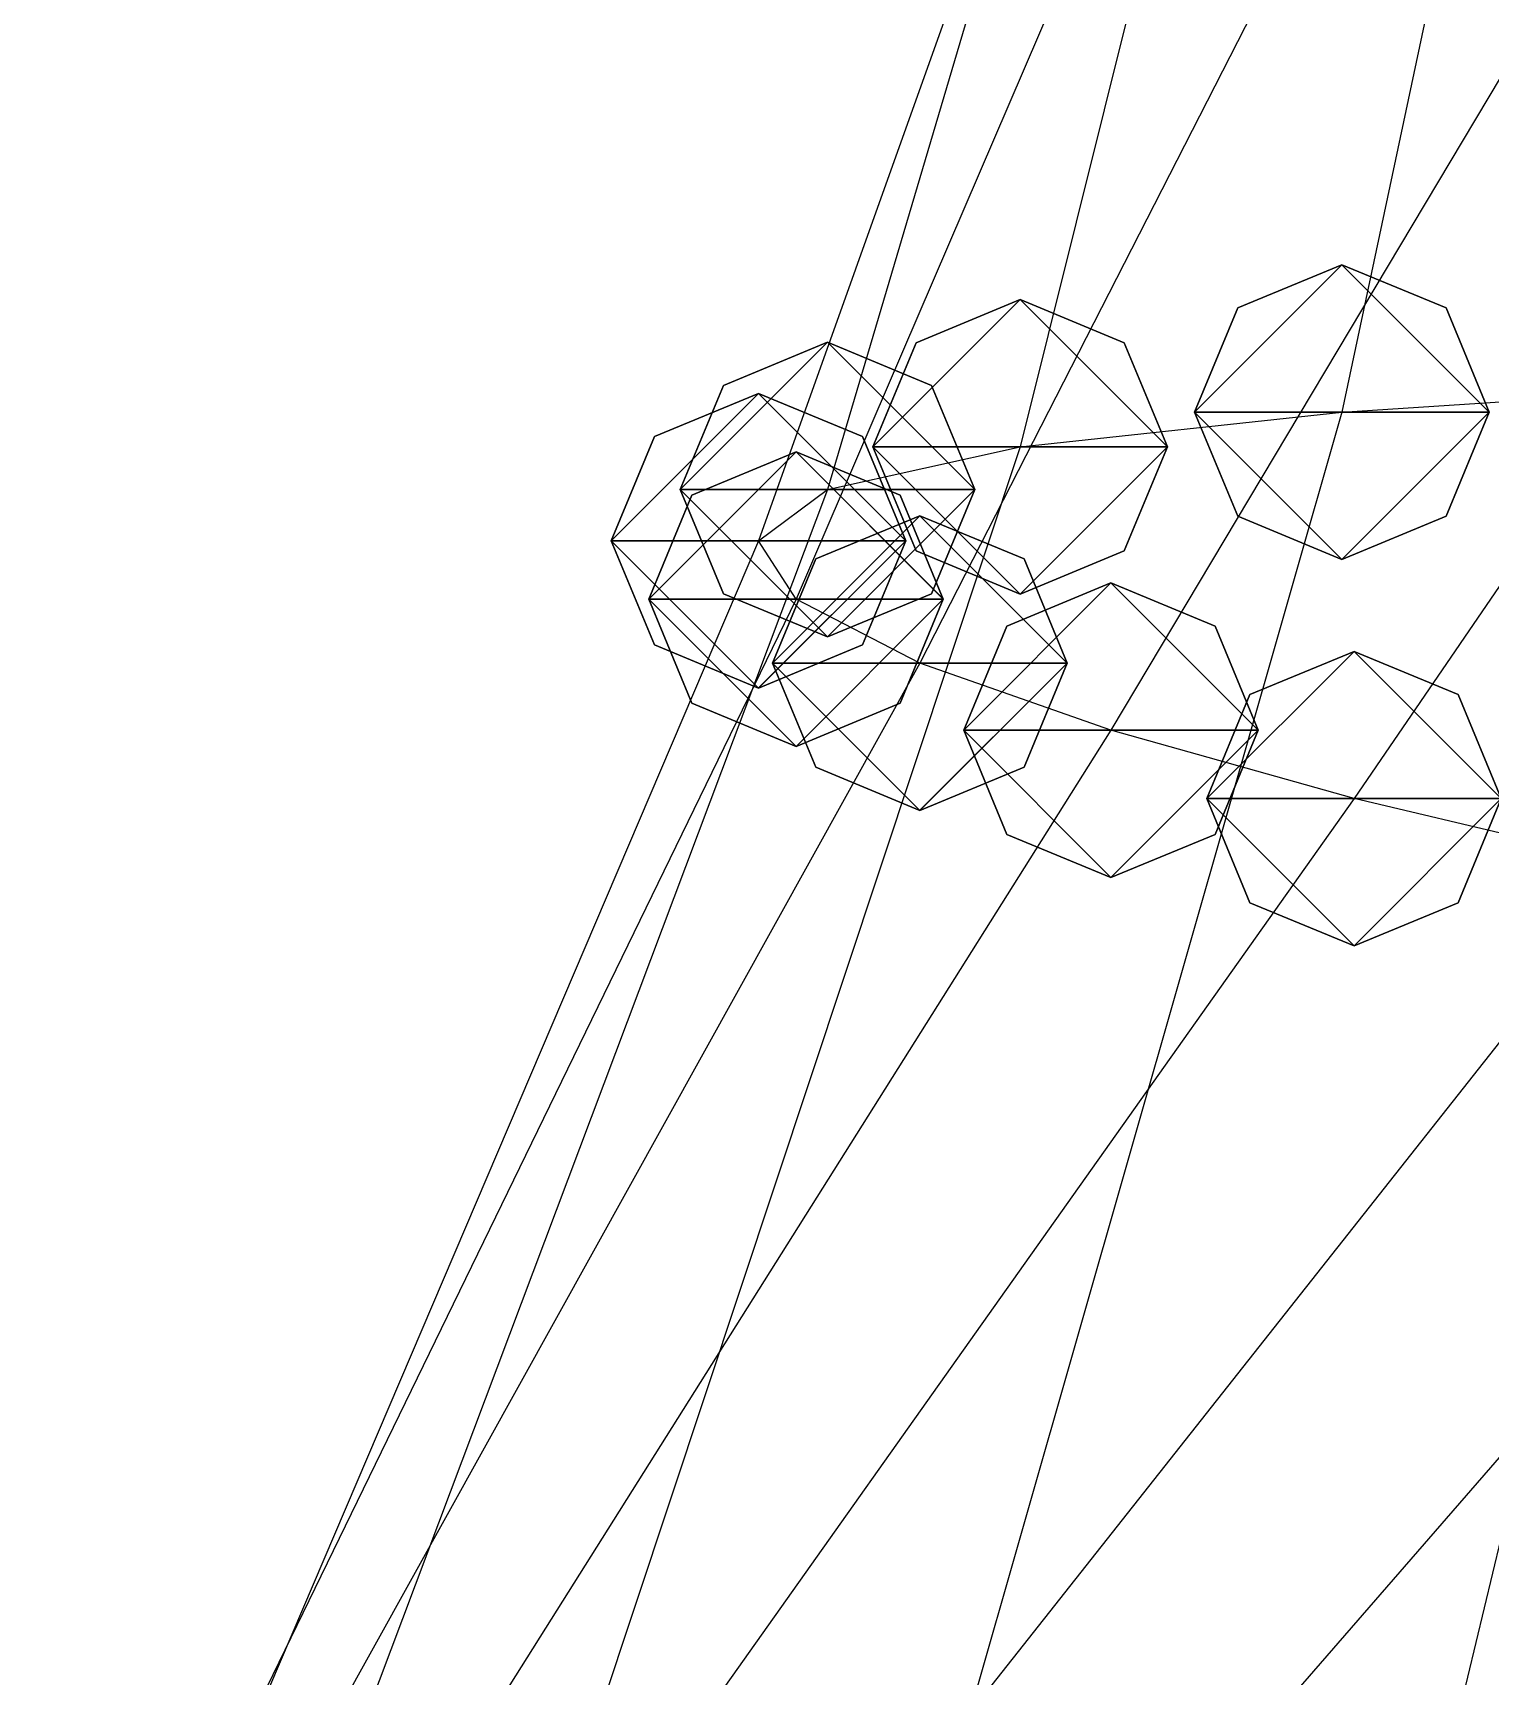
# Model space of a CAD drawing. Header units: metres. Extents: x -59 to 99, y -54 to 55.
# Drawn here: x -26.85 to -16.95, y -11.36 to -0.2 of the extents above; entities that cross this region are included whole.
import ezdxf

# ---------------------------------------------------------------- set-up
doc = ezdxf.new("R2010")
doc.units = ezdxf.units.M

msp = doc.modelspace()

# ---------------------------------------------------------------- linework, layer by layer
for p, q in [((-15.688301, 7.922657, -207.24551), (-17.960426, -2.778057, -213.5081)), ((-17.4878, 7.665306, -203.55417), (-20.145176, -3.0139427, -210.12337)), ((-18.29692, 7.366413, -199.28394), (-21.45382, -3.30402, -205.97835)), ((-18.11184, 7.0221786, -194.36551), (-21.922764, -3.6514473, -201.01382)), ((-17.0699, 6.63731, -188.85608), (-21.66732, -4.0483017, -195.33267)), ((-15.353546, 6.2210655, -182.89804), (-20.826508, -4.481964, -189.12344)), ((-13.130486, 5.7850685, -176.6676), (-19.529, -4.938389, -182.59563)), ((-10.533787, 5.343014, -170.35037), (-17.877987, -5.4025154, -175.9555)), ((-17.960426, -1.7780572, -213.50793), (-18.667534, -2.0709505, -213.50798)), ((-17.960426, -1.7780572, -213.50793), (-18.667534, -2.0709505, -213.50798)), ((-17.960426, -1.7780572, -213.50793), (-18.667534, -2.0709505, -213.50798)), ((-17.960426, -1.7780572, -213.50793), (-18.667534, -2.0709505, -213.50798)), ((-17.253319, -2.0709505, -213.50798), (-17.960426, -1.7780572, -213.50793)), ((-17.253319, -2.0709505, -213.50798), (-17.960426, -1.7780572, -213.50793)), ((-17.253319, -2.0709505, -213.50798), (-17.960426, -1.7780572, -213.50793)), ((-17.253319, -2.0709505, -213.50798), (-17.960426, -1.7780572, -213.50793)), ((-20.145176, -2.0139427, -210.1232), (-20.852283, -2.3068361, -210.12325)), ((-20.145176, -2.0139427, -210.1232), (-20.852283, -2.3068361, -210.12325)), ((-20.145176, -2.0139427, -210.1232), (-20.852283, -2.3068361, -210.12325)), ((-20.145176, -2.0139427, -210.1232), (-20.852283, -2.3068361, -210.12325)), ((-19.438068, -2.3068361, -210.12325), (-20.145176, -2.0139427, -210.1232)), ((-19.438068, -2.3068361, -210.12325), (-20.145176, -2.0139427, -210.1232)), ((-19.438068, -2.3068361, -210.12325), (-20.145176, -2.0139427, -210.1232)), ((-19.438068, -2.3068361, -210.12325), (-20.145176, -2.0139427, -210.1232)), ((-18.667534, -2.0709505, -213.50798), (-18.960426, -2.778057, -213.5081)), ((-18.667534, -2.0709505, -213.50798), (-18.960426, -2.778057, -213.5081)), ((-18.667534, -2.0709505, -213.50798), (-18.960426, -2.778057, -213.5081)), ((-18.667534, -2.0709505, -213.50798), (-18.960426, -2.778057, -213.5081)), ((-16.960426, -2.778057, -213.5081), (-17.253319, -2.0709505, -213.50798)), ((-16.960426, -2.778057, -213.5081), (-17.253319, -2.0709505, -213.50798)), ((-16.960426, -2.778057, -213.5081), (-17.253319, -2.0709505, -213.50798)), ((-16.960426, -2.778057, -213.5081), (-17.253319, -2.0709505, -213.50798)), ((-21.45382, -2.30402, -205.97818), (-22.160927, -2.5969133, -205.97823)), ((-21.45382, -2.30402, -205.97818), (-22.160927, -2.5969133, -205.97823)), ((-21.45382, -2.30402, -205.97818), (-22.160927, -2.5969133, -205.97823)), ((-21.45382, -2.30402, -205.97818), (-22.160927, -2.5969133, -205.97823)), ((-20.746712, -2.5969133, -205.97823), (-21.45382, -2.30402, -205.97818)), ((-20.746712, -2.5969133, -205.97823), (-21.45382, -2.30402, -205.97818)), ((-20.746712, -2.5969133, -205.97823), (-21.45382, -2.30402, -205.97818)), ((-20.746712, -2.5969133, -205.97823), (-21.45382, -2.30402, -205.97818)), ((-20.852283, -2.3068361, -210.12325), (-21.145176, -3.0139427, -210.12337)), ((-20.852283, -2.3068361, -210.12325), (-21.145176, -3.0139427, -210.12337)), ((-20.852283, -2.3068361, -210.12325), (-21.145176, -3.0139427, -210.12337)), ((-20.852283, -2.3068361, -210.12325), (-21.145176, -3.0139427, -210.12337)), ((-19.145176, -3.0139427, -210.12337), (-19.438068, -2.3068361, -210.12325)), ((-19.145176, -3.0139427, -210.12337), (-19.438068, -2.3068361, -210.12325)), ((-19.145176, -3.0139427, -210.12337), (-19.438068, -2.3068361, -210.12325)), ((-19.145176, -3.0139427, -210.12337), (-19.438068, -2.3068361, -210.12325)), ((-21.922764, -2.6514473, -201.01366), (-22.629871, -2.9443407, -201.0137)), ((-21.922764, -2.6514473, -201.01366), (-22.629871, -2.9443407, -201.0137)), ((-21.922764, -2.6514473, -201.01366), (-22.629871, -2.9443407, -201.0137)), ((-21.922764, -2.6514473, -201.01366), (-22.629871, -2.9443407, -201.0137)), ((-22.160927, -2.5969133, -205.97823), (-22.45382, -3.30402, -205.97835)), ((-22.160927, -2.5969133, -205.97823), (-22.45382, -3.30402, -205.97835)), ((-22.160927, -2.5969133, -205.97823), (-22.45382, -3.30402, -205.97835)), ((-22.160927, -2.5969133, -205.97823), (-22.45382, -3.30402, -205.97835)), ((-21.215656, -2.9443407, -201.0137), (-21.922764, -2.6514473, -201.01366)), ((-21.215656, -2.9443407, -201.0137), (-21.922764, -2.6514473, -201.01366)), ((-21.215656, -2.9443407, -201.0137), (-21.922764, -2.6514473, -201.01366)), ((-21.215656, -2.9443407, -201.0137), (-21.922764, -2.6514473, -201.01366)), ((-20.45382, -3.30402, -205.97835), (-20.746712, -2.5969133, -205.97823)), ((-20.45382, -3.30402, -205.97835), (-20.746712, -2.5969133, -205.97823)), ((-20.45382, -3.30402, -205.97835), (-20.746712, -2.5969133, -205.97823)), ((-20.45382, -3.30402, -205.97835), (-20.746712, -2.5969133, -205.97823)), ((-17.960426, -2.778057, -213.5081), (-14.997433, -2.5869675, -216.25905)), ((-14.997433, -2.5869675, -216.25905), (-17.568588, -13.282402, -222.59148)), ((-17.960426, -2.778057, -213.5081), (-21.010288, -13.434319, -220.4049)), ((-20.145176, -3.0139427, -210.12337), (-17.960426, -2.778057, -213.5081)), ((-18.960426, -2.778057, -213.5081), (-18.667534, -3.485164, -213.50822)), ((-18.960426, -2.778057, -213.5081), (-18.667534, -3.485164, -213.50822)), ((-18.960426, -2.778057, -213.5081), (-18.667534, -3.485164, -213.50822)), ((-18.960426, -2.778057, -213.5081), (-18.667534, -3.485164, -213.50822)), ((-17.253319, -3.4851637, -213.50822), (-16.960426, -2.778057, -213.5081)), ((-17.253319, -3.4851637, -213.50822), (-16.960426, -2.778057, -213.5081)), ((-17.253319, -3.4851637, -213.50822), (-16.960426, -2.778057, -213.5081)), ((-17.253319, -3.4851637, -213.50822), (-16.960426, -2.778057, -213.5081)), ((-22.629871, -2.9443407, -201.0137), (-22.922764, -3.6514473, -201.01382)), ((-22.629871, -2.9443407, -201.0137), (-22.922764, -3.6514473, -201.01382)), ((-22.629871, -2.9443407, -201.0137), (-22.922764, -3.6514473, -201.01382)), ((-22.629871, -2.9443407, -201.0137), (-22.922764, -3.6514473, -201.01382)), ((-20.922764, -3.6514473, -201.01382), (-21.215656, -2.9443407, -201.0137)), ((-20.922764, -3.6514473, -201.01382), (-21.215656, -2.9443407, -201.0137)), ((-20.922764, -3.6514473, -201.01382), (-21.215656, -2.9443407, -201.0137)), ((-20.922764, -3.6514473, -201.01382), (-21.215656, -2.9443407, -201.0137)), ((-20.145176, -3.0139427, -210.12337), (-23.678246, -13.640091, -217.45282)), ((-21.66732, -3.0483017, -195.3325), (-22.374428, -3.341195, -195.33255)), ((-21.66732, -3.0483017, -195.3325), (-22.374428, -3.341195, -195.33255)), ((-21.66732, -3.0483017, -195.3325), (-22.374428, -3.341195, -195.33255)), ((-21.66732, -3.0483017, -195.3325), (-22.374428, -3.341195, -195.33255)), ((-20.960213, -3.341195, -195.33255), (-21.66732, -3.0483017, -195.3325)), ((-20.960213, -3.341195, -195.33255), (-21.66732, -3.0483017, -195.3325)), ((-20.960213, -3.341195, -195.33255), (-21.66732, -3.0483017, -195.3325)), ((-20.960213, -3.341195, -195.33255), (-21.66732, -3.0483017, -195.3325)), ((-21.45382, -3.30402, -205.97835), (-20.145176, -3.0139427, -210.12337)), ((-21.145176, -3.0139427, -210.12337), (-20.852283, -3.7210495, -210.12349)), ((-21.145176, -3.0139427, -210.12337), (-20.852283, -3.7210495, -210.12349)), ((-21.145176, -3.0139427, -210.12337), (-20.852283, -3.7210495, -210.12349)), ((-21.145176, -3.0139427, -210.12337), (-20.852283, -3.7210495, -210.12349)), ((-19.438068, -3.7210493, -210.12349), (-19.145176, -3.0139427, -210.12337)), ((-19.438068, -3.7210493, -210.12349), (-19.145176, -3.0139427, -210.12337)), ((-19.438068, -3.7210493, -210.12349), (-19.145176, -3.0139427, -210.12337)), ((-19.438068, -3.7210493, -210.12349), (-19.145176, -3.0139427, -210.12337)), ((-21.45382, -3.30402, -205.97835), (-25.45037, -13.917221, -213.49182)), ((-22.374428, -3.341195, -195.33255), (-22.66732, -4.0483017, -195.33267)), ((-22.374428, -3.341195, -195.33255), (-22.66732, -4.0483017, -195.33267)), ((-22.374428, -3.341195, -195.33255), (-22.66732, -4.0483017, -195.33267)), ((-22.374428, -3.341195, -195.33255), (-22.66732, -4.0483017, -195.33267)), ((-22.45382, -3.30402, -205.97835), (-22.160927, -4.0111265, -205.97847)), ((-22.45382, -3.30402, -205.97835), (-22.160927, -4.0111265, -205.97847)), ((-22.45382, -3.30402, -205.97835), (-22.160927, -4.0111265, -205.97847)), ((-22.45382, -3.30402, -205.97835), (-22.160927, -4.0111265, -205.97847)), ((-21.922764, -3.6514473, -201.01382), (-21.45382, -3.30402, -205.97835)), ((-20.66732, -4.0483017, -195.33267), (-20.960213, -3.341195, -195.33255)), ((-20.66732, -4.0483017, -195.33267), (-20.960213, -3.341195, -195.33255)), ((-20.66732, -4.0483017, -195.33267), (-20.960213, -3.341195, -195.33255)), ((-20.66732, -4.0483017, -195.33267), (-20.960213, -3.341195, -195.33255)), ((-20.746712, -4.0111265, -205.97847), (-20.45382, -3.30402, -205.97835)), ((-20.746712, -4.0111265, -205.97847), (-20.45382, -3.30402, -205.97835)), ((-20.746712, -4.0111265, -205.97847), (-20.45382, -3.30402, -205.97835)), ((-20.746712, -4.0111265, -205.97847), (-20.45382, -3.30402, -205.97835)), ((-20.826508, -3.481964, -189.12328), (-21.533615, -3.7748575, -189.12332)), ((-20.826508, -3.481964, -189.12328), (-21.533615, -3.7748575, -189.12332)), ((-20.826508, -3.481964, -189.12328), (-21.533615, -3.7748575, -189.12332)), ((-20.826508, -3.481964, -189.12328), (-21.533615, -3.7748575, -189.12332)), ((-20.1194, -3.7748575, -189.12332), (-20.826508, -3.481964, -189.12328)), ((-20.1194, -3.7748575, -189.12332), (-20.826508, -3.481964, -189.12328)), ((-20.1194, -3.7748575, -189.12332), (-20.826508, -3.481964, -189.12328)), ((-20.1194, -3.7748575, -189.12332), (-20.826508, -3.481964, -189.12328)), ((-18.667534, -3.485164, -213.50822), (-17.960426, -3.778057, -213.50827)), ((-18.667534, -3.485164, -213.50822), (-17.960426, -3.778057, -213.50827)), ((-18.667534, -3.485164, -213.50822), (-17.960426, -3.778057, -213.50827)), ((-18.667534, -3.485164, -213.50822), (-17.960426, -3.778057, -213.50827)), ((-17.960426, -3.778057, -213.50827), (-17.253319, -3.4851637, -213.50822)), ((-17.960426, -3.778057, -213.50827), (-17.253319, -3.4851637, -213.50822)), ((-17.960426, -3.778057, -213.50827), (-17.253319, -3.4851637, -213.50822)), ((-17.960426, -3.778057, -213.50827), (-17.253319, -3.4851637, -213.50822)), ((-21.922764, -3.6514473, -201.01382), (-26.458485, -14.274948, -208.37802)), ((-22.922764, -3.6514473, -201.01382), (-22.629871, -4.358554, -201.01395)), ((-22.922764, -3.6514473, -201.01382), (-22.629871, -4.358554, -201.01395)), ((-22.922764, -3.6514473, -201.01382), (-22.629871, -4.358554, -201.01395)), ((-22.922764, -3.6514473, -201.01382), (-22.629871, -4.358554, -201.01395)), ((-21.66732, -4.0483017, -195.33267), (-21.922764, -3.6514473, -201.01382)), ((-21.215656, -4.358554, -201.01395), (-20.922764, -3.6514473, -201.01382)), ((-21.215656, -4.358554, -201.01395), (-20.922764, -3.6514473, -201.01382)), ((-21.215656, -4.358554, -201.01395), (-20.922764, -3.6514473, -201.01382)), ((-21.215656, -4.358554, -201.01395), (-20.922764, -3.6514473, -201.01382)), ((-21.533615, -3.7748575, -189.12332), (-21.826508, -4.481964, -189.12344)), ((-21.533615, -3.7748575, -189.12332), (-21.826508, -4.481964, -189.12344)), ((-21.533615, -3.7748575, -189.12332), (-21.826508, -4.481964, -189.12344)), ((-21.533615, -3.7748575, -189.12332), (-21.826508, -4.481964, -189.12344)), ((-20.852283, -3.7210495, -210.12349), (-20.145176, -4.0139427, -210.12354)), ((-20.852283, -3.7210495, -210.12349), (-20.145176, -4.0139427, -210.12354)), ((-20.852283, -3.7210495, -210.12349), (-20.145176, -4.0139427, -210.12354)), ((-20.852283, -3.7210495, -210.12349), (-20.145176, -4.0139427, -210.12354)), ((-20.145176, -4.0139427, -210.12354), (-19.438068, -3.7210493, -210.12349)), ((-20.145176, -4.0139427, -210.12354), (-19.438068, -3.7210493, -210.12349)), ((-20.145176, -4.0139427, -210.12354), (-19.438068, -3.7210493, -210.12349)), ((-20.145176, -4.0139427, -210.12354), (-19.438068, -3.7210493, -210.12349)), ((-19.826508, -4.481964, -189.12344), (-20.1194, -3.7748575, -189.12332)), ((-19.826508, -4.481964, -189.12344), (-20.1194, -3.7748575, -189.12332)), ((-19.826508, -4.481964, -189.12344), (-20.1194, -3.7748575, -189.12332)), ((-19.826508, -4.481964, -189.12344), (-20.1194, -3.7748575, -189.12332)), ((-22.160927, -4.0111265, -205.97847), (-21.45382, -4.30402, -205.97852)), ((-22.160927, -4.0111265, -205.97847), (-21.45382, -4.30402, -205.97852)), ((-22.160927, -4.0111265, -205.97847), (-21.45382, -4.30402, -205.97852)), ((-22.160927, -4.0111265, -205.97847), (-21.45382, -4.30402, -205.97852)), ((-21.45382, -4.30402, -205.97852), (-20.746712, -4.0111265, -205.97847)), ((-21.45382, -4.30402, -205.97852), (-20.746712, -4.0111265, -205.97847)), ((-21.45382, -4.30402, -205.97852), (-20.746712, -4.0111265, -205.97847)), ((-21.45382, -4.30402, -205.97852), (-20.746712, -4.0111265, -205.97847)), ((-19.529, -3.9383888, -182.59546), (-20.236107, -4.231282, -182.5955)), ((-19.529, -3.9383888, -182.59546), (-20.236107, -4.231282, -182.5955)), ((-19.529, -3.9383888, -182.59546), (-20.236107, -4.231282, -182.5955)), ((-19.529, -3.9383888, -182.59546), (-20.236107, -4.231282, -182.5955)), ((-18.821892, -4.231282, -182.5955), (-19.529, -3.9383888, -182.59546)), ((-18.821892, -4.231282, -182.5955), (-19.529, -3.9383888, -182.59546)), ((-18.821892, -4.231282, -182.5955), (-19.529, -3.9383888, -182.59546)), ((-18.821892, -4.231282, -182.5955), (-19.529, -3.9383888, -182.59546)), ((-21.66732, -4.0483017, -195.33267), (-26.850925, -14.696907, -202.33641)), ((-22.66732, -4.0483017, -195.33267), (-22.374428, -4.7554083, -195.3328)), ((-22.66732, -4.0483017, -195.33267), (-22.374428, -4.7554083, -195.3328)), ((-22.66732, -4.0483017, -195.33267), (-22.374428, -4.7554083, -195.3328)), ((-22.66732, -4.0483017, -195.33267), (-22.374428, -4.7554083, -195.3328)), ((-20.826508, -4.481964, -189.12344), (-21.66732, -4.0483017, -195.33267)), ((-20.960213, -4.7554083, -195.3328), (-20.66732, -4.0483017, -195.33267)), ((-20.960213, -4.7554083, -195.3328), (-20.66732, -4.0483017, -195.33267)), ((-20.960213, -4.7554083, -195.3328), (-20.66732, -4.0483017, -195.33267)), ((-20.960213, -4.7554083, -195.3328), (-20.66732, -4.0483017, -195.33267)), ((-20.236107, -4.231282, -182.5955), (-20.529, -4.938389, -182.59563)), ((-20.236107, -4.231282, -182.5955), (-20.529, -4.938389, -182.59563)), ((-20.236107, -4.231282, -182.5955), (-20.529, -4.938389, -182.59563)), ((-20.236107, -4.231282, -182.5955), (-20.529, -4.938389, -182.59563)), ((-18.529, -4.938389, -182.59563), (-18.821892, -4.231282, -182.5955)), ((-18.529, -4.938389, -182.59563), (-18.821892, -4.231282, -182.5955)), ((-18.529, -4.938389, -182.59563), (-18.821892, -4.231282, -182.5955)), ((-18.529, -4.938389, -182.59563), (-18.821892, -4.231282, -182.5955)), ((-22.629871, -4.358554, -201.01395), (-21.922764, -4.6514473, -201.01399)), ((-22.629871, -4.358554, -201.01395), (-21.922764, -4.6514473, -201.01399)), ((-22.629871, -4.358554, -201.01395), (-21.922764, -4.6514473, -201.01399)), ((-22.629871, -4.358554, -201.01395), (-21.922764, -4.6514473, -201.01399)), ((-21.922764, -4.6514473, -201.01399), (-21.215656, -4.358554, -201.01395)), ((-21.922764, -4.6514473, -201.01399), (-21.215656, -4.358554, -201.01395)), ((-21.922764, -4.6514473, -201.01399), (-21.215656, -4.358554, -201.01395)), ((-21.922764, -4.6514473, -201.01399), (-21.215656, -4.358554, -201.01395)), ((-17.877987, -4.4025154, -175.95534), (-18.585094, -4.695409, -175.95538)), ((-17.877987, -4.4025154, -175.95534), (-18.585094, -4.695409, -175.95538)), ((-17.877987, -4.4025154, -175.95534), (-18.585094, -4.695409, -175.95538)), ((-17.877987, -4.4025154, -175.95534), (-18.585094, -4.695409, -175.95538)), ((-17.17088, -4.695409, -175.95538), (-17.877987, -4.4025154, -175.95534)), ((-17.17088, -4.695409, -175.95538), (-17.877987, -4.4025154, -175.95534)), ((-17.17088, -4.695409, -175.95538), (-17.877987, -4.4025154, -175.95534)), ((-17.17088, -4.695409, -175.95538), (-17.877987, -4.4025154, -175.95534)), ((-20.826508, -4.481964, -189.12344), (-26.75724, -15.162628, -195.66623)), ((-21.826508, -4.481964, -189.12344), (-21.533615, -5.1890707, -189.12357)), ((-21.826508, -4.481964, -189.12344), (-21.533615, -5.1890707, -189.12357)), ((-21.826508, -4.481964, -189.12344), (-21.533615, -5.1890707, -189.12357)), ((-21.826508, -4.481964, -189.12344), (-21.533615, -5.1890707, -189.12357)), ((-19.529, -4.938389, -182.59563), (-20.826508, -4.481964, -189.12344)), ((-20.1194, -5.1890707, -189.12357), (-19.826508, -4.481964, -189.12344)), ((-20.1194, -5.1890707, -189.12357), (-19.826508, -4.481964, -189.12344)), ((-20.1194, -5.1890707, -189.12357), (-19.826508, -4.481964, -189.12344)), ((-20.1194, -5.1890707, -189.12357), (-19.826508, -4.481964, -189.12344)), ((-22.374428, -4.7554083, -195.3328), (-21.66732, -5.0483017, -195.33284)), ((-22.374428, -4.7554083, -195.3328), (-21.66732, -5.0483017, -195.33284)), ((-22.374428, -4.7554083, -195.3328), (-21.66732, -5.0483017, -195.33284)), ((-22.374428, -4.7554083, -195.3328), (-21.66732, -5.0483017, -195.33284)), ((-21.66732, -5.0483017, -195.33284), (-20.960213, -4.7554083, -195.3328)), ((-21.66732, -5.0483017, -195.33284), (-20.960213, -4.7554083, -195.3328)), ((-21.66732, -5.0483017, -195.33284), (-20.960213, -4.7554083, -195.3328)), ((-21.66732, -5.0483017, -195.33284), (-20.960213, -4.7554083, -195.3328)), ((-18.585094, -4.695409, -175.95538), (-18.877987, -5.4025154, -175.9555)), ((-18.585094, -4.695409, -175.95538), (-18.877987, -5.4025154, -175.9555)), ((-18.585094, -4.695409, -175.95538), (-18.877987, -5.4025154, -175.9555)), ((-18.585094, -4.695409, -175.95538), (-18.877987, -5.4025154, -175.9555)), ((-16.877987, -5.4025154, -175.9555), (-17.17088, -4.695409, -175.95538)), ((-16.877987, -5.4025154, -175.9555), (-17.17088, -4.695409, -175.95538)), ((-16.877987, -5.4025154, -175.9555), (-17.17088, -4.695409, -175.95538)), ((-16.877987, -5.4025154, -175.9555), (-17.17088, -4.695409, -175.95538)), ((-19.529, -4.938389, -182.59563), (-26.282104, -15.653938, -188.63454)), ((-20.529, -4.938389, -182.59563), (-20.236107, -5.6454954, -182.59575)), ((-20.529, -4.938389, -182.59563), (-20.236107, -5.6454954, -182.59575)), ((-20.529, -4.938389, -182.59563), (-20.236107, -5.6454954, -182.59575)), ((-20.529, -4.938389, -182.59563), (-20.236107, -5.6454954, -182.59575)), ((-17.877987, -5.4025154, -175.9555), (-19.529, -4.938389, -182.59563)), ((-18.821892, -5.6454954, -182.59575), (-18.529, -4.938389, -182.59563)), ((-18.821892, -5.6454954, -182.59575), (-18.529, -4.938389, -182.59563)), ((-18.821892, -5.6454954, -182.59575), (-18.529, -4.938389, -182.59563)), ((-18.821892, -5.6454954, -182.59575), (-18.529, -4.938389, -182.59563)), ((-21.533615, -5.1890707, -189.12357), (-20.826508, -5.481964, -189.12361)), ((-21.533615, -5.1890707, -189.12357), (-20.826508, -5.481964, -189.12361)), ((-21.533615, -5.1890707, -189.12357), (-20.826508, -5.481964, -189.12361)), ((-21.533615, -5.1890707, -189.12357), (-20.826508, -5.481964, -189.12361)), ((-20.826508, -5.481964, -189.12361), (-20.1194, -5.1890707, -189.12357)), ((-20.826508, -5.481964, -189.12361), (-20.1194, -5.1890707, -189.12357)), ((-20.826508, -5.481964, -189.12361), (-20.1194, -5.1890707, -189.12357)), ((-20.826508, -5.481964, -189.12361), (-20.1194, -5.1890707, -189.12357)), ((-17.877987, -5.4025154, -175.9555), (-25.50327, -16.15448, -181.46773)), ((-18.877987, -5.4025154, -175.9555), (-18.585094, -6.109622, -175.95563)), ((-18.877987, -5.4025154, -175.9555), (-18.585094, -6.109622, -175.95563)), ((-18.877987, -5.4025154, -175.9555), (-18.585094, -6.109622, -175.95563)), ((-18.877987, -5.4025154, -175.9555), (-18.585094, -6.109622, -175.95563)), ((-15.946754, -5.859371, -169.40672), (-17.877987, -5.4025154, -175.9555)), ((-17.17088, -6.109622, -175.95563), (-16.877987, -5.4025154, -175.9555)), ((-17.17088, -6.109622, -175.95563), (-16.877987, -5.4025154, -175.9555)), ((-17.17088, -6.109622, -175.95563), (-16.877987, -5.4025154, -175.9555)), ((-17.17088, -6.109622, -175.95563), (-16.877987, -5.4025154, -175.9555)), ((-20.236107, -5.6454954, -182.59575), (-19.529, -5.938389, -182.5958)), ((-20.236107, -5.6454954, -182.59575), (-19.529, -5.938389, -182.5958)), ((-20.236107, -5.6454954, -182.59575), (-19.529, -5.938389, -182.5958)), ((-20.236107, -5.6454954, -182.59575), (-19.529, -5.938389, -182.5958)), ((-19.529, -5.938389, -182.5958), (-18.821892, -5.6454954, -182.59575)), ((-19.529, -5.938389, -182.5958), (-18.821892, -5.6454954, -182.59575)), ((-19.529, -5.938389, -182.5958), (-18.821892, -5.6454954, -182.59575)), ((-19.529, -5.938389, -182.5958), (-18.821892, -5.6454954, -182.59575)), ((-15.946754, -5.859371, -169.40672), (-24.469704, -16.649353, -174.37099)), ((-18.585094, -6.109622, -175.95563), (-17.877987, -6.4025154, -175.95567)), ((-18.585094, -6.109622, -175.95563), (-17.877987, -6.4025154, -175.95567)), ((-18.585094, -6.109622, -175.95563), (-17.877987, -6.4025154, -175.95567)), ((-18.585094, -6.109622, -175.95563), (-17.877987, -6.4025154, -175.95567)), ((-17.877987, -6.4025154, -175.95567), (-17.17088, -6.109622, -175.95563)), ((-17.877987, -6.4025154, -175.95567), (-17.17088, -6.109622, -175.95563)), ((-17.877987, -6.4025154, -175.95567), (-17.17088, -6.109622, -175.95563)), ((-17.877987, -6.4025154, -175.95567), (-17.17088, -6.109622, -175.95563)), ((-13.778145, -6.2948303, -163.1606), (-23.198128, -17.124619, -167.55243))]:
    msp.add_line(p, q)
for points in [[(-18.960426, -2.778057, -213.5081), (-18.667534, -2.0709505, -213.50798), (-17.960426, -1.7780572, -213.50793), (-17.960327, -1.7779572, -213.50783)], [(-18.960426, -2.778057, -213.5081), (-18.667534, -2.0709505, -213.50798), (-17.960426, -1.7780572, -213.50793), (-17.960327, -1.7779572, -213.50783)], [(-18.960426, -2.778057, -213.5081), (-18.667534, -2.0709505, -213.50798), (-17.960426, -1.7780572, -213.50793), (-17.960327, -1.7779572, -213.50783)], [(-18.960426, -2.778057, -213.5081), (-18.667534, -2.0709505, -213.50798), (-17.960426, -1.7780572, -213.50793), (-17.960327, -1.7779572, -213.50783)], [(-18.960426, -2.778057, -213.5081), (-17.960426, -1.7780572, -213.50793), (-16.960426, -2.778057, -213.5081), (-16.960327, -2.7779572, -213.508)], [(-18.960426, -2.778057, -213.5081), (-17.960426, -1.7780572, -213.50793), (-16.960426, -2.778057, -213.5081), (-16.960327, -2.7779572, -213.508)], [(-18.960426, -2.778057, -213.5081), (-17.960426, -1.7780572, -213.50793), (-16.960426, -2.778057, -213.5081), (-16.960327, -2.7779572, -213.508)], [(-18.960426, -2.778057, -213.5081), (-17.960426, -1.7780572, -213.50793), (-16.960426, -2.778057, -213.5081), (-16.960327, -2.7779572, -213.508)], [(-17.960426, -1.7780572, -213.50793), (-17.253319, -2.0709505, -213.50798), (-16.960426, -2.778057, -213.5081), (-16.960327, -2.7779572, -213.508)], [(-17.960426, -1.7780572, -213.50793), (-17.253319, -2.0709505, -213.50798), (-16.960426, -2.778057, -213.5081), (-16.960327, -2.7779572, -213.508)], [(-17.960426, -1.7780572, -213.50793), (-17.253319, -2.0709505, -213.50798), (-16.960426, -2.778057, -213.5081), (-16.960327, -2.7779572, -213.508)], [(-17.960426, -1.7780572, -213.50793), (-17.253319, -2.0709505, -213.50798), (-16.960426, -2.778057, -213.5081), (-16.960327, -2.7779572, -213.508)], [(-21.145176, -3.0139427, -210.12337), (-20.852283, -2.3068361, -210.12325), (-20.145176, -2.0139427, -210.1232), (-20.145077, -2.0138428, -210.1231)], [(-21.145176, -3.0139427, -210.12337), (-20.852283, -2.3068361, -210.12325), (-20.145176, -2.0139427, -210.1232), (-20.145077, -2.0138428, -210.1231)], [(-21.145176, -3.0139427, -210.12337), (-20.852283, -2.3068361, -210.12325), (-20.145176, -2.0139427, -210.1232), (-20.145077, -2.0138428, -210.1231)], [(-21.145176, -3.0139427, -210.12337), (-20.852283, -2.3068361, -210.12325), (-20.145176, -2.0139427, -210.1232), (-20.145077, -2.0138428, -210.1231)], [(-21.145176, -3.0139427, -210.12337), (-20.145176, -2.0139427, -210.1232), (-19.145176, -3.0139427, -210.12337), (-19.145077, -3.0138428, -210.12326)], [(-21.145176, -3.0139427, -210.12337), (-20.145176, -2.0139427, -210.1232), (-19.145176, -3.0139427, -210.12337), (-19.145077, -3.0138428, -210.12326)], [(-21.145176, -3.0139427, -210.12337), (-20.145176, -2.0139427, -210.1232), (-19.145176, -3.0139427, -210.12337), (-19.145077, -3.0138428, -210.12326)], [(-21.145176, -3.0139427, -210.12337), (-20.145176, -2.0139427, -210.1232), (-19.145176, -3.0139427, -210.12337), (-19.145077, -3.0138428, -210.12326)], [(-20.145176, -2.0139427, -210.1232), (-19.438068, -2.3068361, -210.12325), (-19.145176, -3.0139427, -210.12337), (-19.145077, -3.0138428, -210.12326)], [(-20.145176, -2.0139427, -210.1232), (-19.438068, -2.3068361, -210.12325), (-19.145176, -3.0139427, -210.12337), (-19.145077, -3.0138428, -210.12326)], [(-20.145176, -2.0139427, -210.1232), (-19.438068, -2.3068361, -210.12325), (-19.145176, -3.0139427, -210.12337), (-19.145077, -3.0138428, -210.12326)], [(-20.145176, -2.0139427, -210.1232), (-19.438068, -2.3068361, -210.12325), (-19.145176, -3.0139427, -210.12337), (-19.145077, -3.0138428, -210.12326)], [(-22.45382, -3.30402, -205.97835), (-22.160927, -2.5969133, -205.97823), (-21.45382, -2.30402, -205.97818), (-21.45372, -2.30392, -205.97807)], [(-22.45382, -3.30402, -205.97835), (-22.160927, -2.5969133, -205.97823), (-21.45382, -2.30402, -205.97818), (-21.45372, -2.30392, -205.97807)], [(-22.45382, -3.30402, -205.97835), (-22.160927, -2.5969133, -205.97823), (-21.45382, -2.30402, -205.97818), (-21.45372, -2.30392, -205.97807)], [(-22.45382, -3.30402, -205.97835), (-22.160927, -2.5969133, -205.97823), (-21.45382, -2.30402, -205.97818), (-21.45372, -2.30392, -205.97807)], [(-22.45382, -3.30402, -205.97835), (-21.45382, -2.30402, -205.97818), (-20.45382, -3.30402, -205.97835), (-20.45372, -3.30392, -205.97824)], [(-22.45382, -3.30402, -205.97835), (-21.45382, -2.30402, -205.97818), (-20.45382, -3.30402, -205.97835), (-20.45372, -3.30392, -205.97824)], [(-22.45382, -3.30402, -205.97835), (-21.45382, -2.30402, -205.97818), (-20.45382, -3.30402, -205.97835), (-20.45372, -3.30392, -205.97824)], [(-22.45382, -3.30402, -205.97835), (-21.45382, -2.30402, -205.97818), (-20.45382, -3.30402, -205.97835), (-20.45372, -3.30392, -205.97824)], [(-21.45382, -2.30402, -205.97818), (-20.746712, -2.5969133, -205.97823), (-20.45382, -3.30402, -205.97835), (-20.45372, -3.30392, -205.97824)], [(-21.45382, -2.30402, -205.97818), (-20.746712, -2.5969133, -205.97823), (-20.45382, -3.30402, -205.97835), (-20.45372, -3.30392, -205.97824)], [(-21.45382, -2.30402, -205.97818), (-20.746712, -2.5969133, -205.97823), (-20.45382, -3.30402, -205.97835), (-20.45372, -3.30392, -205.97824)], [(-21.45382, -2.30402, -205.97818), (-20.746712, -2.5969133, -205.97823), (-20.45382, -3.30402, -205.97835), (-20.45372, -3.30392, -205.97824)], [(-22.922764, -3.6514473, -201.01382), (-22.629871, -2.9443407, -201.0137), (-21.922764, -2.6514473, -201.01366), (-21.922665, -2.6513474, -201.01355)], [(-22.922764, -3.6514473, -201.01382), (-22.629871, -2.9443407, -201.0137), (-21.922764, -2.6514473, -201.01366), (-21.922665, -2.6513474, -201.01355)], [(-22.922764, -3.6514473, -201.01382), (-22.629871, -2.9443407, -201.0137), (-21.922764, -2.6514473, -201.01366), (-21.922665, -2.6513474, -201.01355)], [(-22.922764, -3.6514473, -201.01382), (-22.629871, -2.9443407, -201.0137), (-21.922764, -2.6514473, -201.01366), (-21.922665, -2.6513474, -201.01355)], [(-22.922764, -3.6514473, -201.01382), (-21.922764, -2.6514473, -201.01366), (-20.922764, -3.6514473, -201.01382), (-20.922665, -3.6513474, -201.01372)], [(-22.922764, -3.6514473, -201.01382), (-21.922764, -2.6514473, -201.01366), (-20.922764, -3.6514473, -201.01382), (-20.922665, -3.6513474, -201.01372)], [(-22.922764, -3.6514473, -201.01382), (-21.922764, -2.6514473, -201.01366), (-20.922764, -3.6514473, -201.01382), (-20.922665, -3.6513474, -201.01372)], [(-22.922764, -3.6514473, -201.01382), (-21.922764, -2.6514473, -201.01366), (-20.922764, -3.6514473, -201.01382), (-20.922665, -3.6513474, -201.01372)], [(-21.922764, -2.6514473, -201.01366), (-21.215656, -2.9443407, -201.0137), (-20.922764, -3.6514473, -201.01382), (-20.922665, -3.6513474, -201.01372)], [(-21.922764, -2.6514473, -201.01366), (-21.215656, -2.9443407, -201.0137), (-20.922764, -3.6514473, -201.01382), (-20.922665, -3.6513474, -201.01372)], [(-21.922764, -2.6514473, -201.01366), (-21.215656, -2.9443407, -201.0137), (-20.922764, -3.6514473, -201.01382), (-20.922665, -3.6513474, -201.01372)], [(-21.922764, -2.6514473, -201.01366), (-21.215656, -2.9443407, -201.0137), (-20.922764, -3.6514473, -201.01382), (-20.922665, -3.6513474, -201.01372)], [(-17.960426, -3.778057, -213.50827), (-18.667534, -3.485164, -213.50822), (-18.960426, -2.778057, -213.5081), (-18.960327, -2.7779572, -213.508)], [(-16.960426, -2.778057, -213.5081), (-17.960426, -3.778057, -213.50827), (-18.960426, -2.778057, -213.5081), (-18.960327, -2.7779572, -213.508)], [(-17.960426, -3.778057, -213.50827), (-18.667534, -3.485164, -213.50822), (-18.960426, -2.778057, -213.5081), (-18.960327, -2.7779572, -213.508)], [(-16.960426, -2.778057, -213.5081), (-17.960426, -3.778057, -213.50827), (-18.960426, -2.778057, -213.5081), (-18.960327, -2.7779572, -213.508)], [(-17.960426, -3.778057, -213.50827), (-18.667534, -3.485164, -213.50822), (-18.960426, -2.778057, -213.5081), (-18.960327, -2.7779572, -213.508)], [(-16.960426, -2.778057, -213.5081), (-17.960426, -3.778057, -213.50827), (-18.960426, -2.778057, -213.5081), (-18.960327, -2.7779572, -213.508)], [(-17.960426, -3.778057, -213.50827), (-18.667534, -3.485164, -213.50822), (-18.960426, -2.778057, -213.5081), (-18.960327, -2.7779572, -213.508)], [(-16.960426, -2.778057, -213.5081), (-17.960426, -3.778057, -213.50827), (-18.960426, -2.778057, -213.5081), (-18.960327, -2.7779572, -213.508)], [(-16.960426, -2.778057, -213.5081), (-17.253319, -3.4851637, -213.50822), (-17.960426, -3.778057, -213.50827), (-17.960327, -3.7779572, -213.50816)], [(-16.960426, -2.778057, -213.5081), (-17.253319, -3.4851637, -213.50822), (-17.960426, -3.778057, -213.50827), (-17.960327, -3.7779572, -213.50816)], [(-16.960426, -2.778057, -213.5081), (-17.253319, -3.4851637, -213.50822), (-17.960426, -3.778057, -213.50827), (-17.960327, -3.7779572, -213.50816)], [(-16.960426, -2.778057, -213.5081), (-17.253319, -3.4851637, -213.50822), (-17.960426, -3.778057, -213.50827), (-17.960327, -3.7779572, -213.50816)], [(-22.66732, -4.0483017, -195.33267), (-22.374428, -3.341195, -195.33255), (-21.66732, -3.0483017, -195.3325), (-21.667221, -3.0482018, -195.3324)], [(-22.66732, -4.0483017, -195.33267), (-22.374428, -3.341195, -195.33255), (-21.66732, -3.0483017, -195.3325), (-21.667221, -3.0482018, -195.3324)], [(-22.66732, -4.0483017, -195.33267), (-22.374428, -3.341195, -195.33255), (-21.66732, -3.0483017, -195.3325), (-21.667221, -3.0482018, -195.3324)], [(-22.66732, -4.0483017, -195.33267), (-22.374428, -3.341195, -195.33255), (-21.66732, -3.0483017, -195.3325), (-21.667221, -3.0482018, -195.3324)], [(-22.66732, -4.0483017, -195.33267), (-21.66732, -3.0483017, -195.3325), (-20.66732, -4.0483017, -195.33267), (-20.667221, -4.0482016, -195.33257)], [(-22.66732, -4.0483017, -195.33267), (-21.66732, -3.0483017, -195.3325), (-20.66732, -4.0483017, -195.33267), (-20.667221, -4.0482016, -195.33257)], [(-22.66732, -4.0483017, -195.33267), (-21.66732, -3.0483017, -195.3325), (-20.66732, -4.0483017, -195.33267), (-20.667221, -4.0482016, -195.33257)], [(-22.66732, -4.0483017, -195.33267), (-21.66732, -3.0483017, -195.3325), (-20.66732, -4.0483017, -195.33267), (-20.667221, -4.0482016, -195.33257)], [(-21.66732, -3.0483017, -195.3325), (-20.960213, -3.341195, -195.33255), (-20.66732, -4.0483017, -195.33267), (-20.667221, -4.0482016, -195.33257)], [(-21.66732, -3.0483017, -195.3325), (-20.960213, -3.341195, -195.33255), (-20.66732, -4.0483017, -195.33267), (-20.667221, -4.0482016, -195.33257)], [(-21.66732, -3.0483017, -195.3325), (-20.960213, -3.341195, -195.33255), (-20.66732, -4.0483017, -195.33267), (-20.667221, -4.0482016, -195.33257)], [(-21.66732, -3.0483017, -195.3325), (-20.960213, -3.341195, -195.33255), (-20.66732, -4.0483017, -195.33267), (-20.667221, -4.0482016, -195.33257)], [(-20.145176, -4.0139427, -210.12354), (-20.852283, -3.7210495, -210.12349), (-21.145176, -3.0139427, -210.12337), (-21.145077, -3.0138428, -210.12326)], [(-19.145176, -3.0139427, -210.12337), (-20.145176, -4.0139427, -210.12354), (-21.145176, -3.0139427, -210.12337), (-21.145077, -3.0138428, -210.12326)], [(-20.145176, -4.0139427, -210.12354), (-20.852283, -3.7210495, -210.12349), (-21.145176, -3.0139427, -210.12337), (-21.145077, -3.0138428, -210.12326)], [(-19.145176, -3.0139427, -210.12337), (-20.145176, -4.0139427, -210.12354), (-21.145176, -3.0139427, -210.12337), (-21.145077, -3.0138428, -210.12326)], [(-20.145176, -4.0139427, -210.12354), (-20.852283, -3.7210495, -210.12349), (-21.145176, -3.0139427, -210.12337), (-21.145077, -3.0138428, -210.12326)], [(-19.145176, -3.0139427, -210.12337), (-20.145176, -4.0139427, -210.12354), (-21.145176, -3.0139427, -210.12337), (-21.145077, -3.0138428, -210.12326)], [(-20.145176, -4.0139427, -210.12354), (-20.852283, -3.7210495, -210.12349), (-21.145176, -3.0139427, -210.12337), (-21.145077, -3.0138428, -210.12326)], [(-19.145176, -3.0139427, -210.12337), (-20.145176, -4.0139427, -210.12354), (-21.145176, -3.0139427, -210.12337), (-21.145077, -3.0138428, -210.12326)], [(-19.145176, -3.0139427, -210.12337), (-19.438068, -3.7210493, -210.12349), (-20.145176, -4.0139427, -210.12354), (-20.145077, -4.0138426, -210.12343)], [(-19.145176, -3.0139427, -210.12337), (-19.438068, -3.7210493, -210.12349), (-20.145176, -4.0139427, -210.12354), (-20.145077, -4.0138426, -210.12343)], [(-19.145176, -3.0139427, -210.12337), (-19.438068, -3.7210493, -210.12349), (-20.145176, -4.0139427, -210.12354), (-20.145077, -4.0138426, -210.12343)], [(-19.145176, -3.0139427, -210.12337), (-19.438068, -3.7210493, -210.12349), (-20.145176, -4.0139427, -210.12354), (-20.145077, -4.0138426, -210.12343)], [(-21.45382, -4.30402, -205.97852), (-22.160927, -4.0111265, -205.97847), (-22.45382, -3.30402, -205.97835), (-22.45372, -3.30392, -205.97824)], [(-20.45382, -3.30402, -205.97835), (-21.45382, -4.30402, -205.97852), (-22.45382, -3.30402, -205.97835), (-22.45372, -3.30392, -205.97824)], [(-21.45382, -4.30402, -205.97852), (-22.160927, -4.0111265, -205.97847), (-22.45382, -3.30402, -205.97835), (-22.45372, -3.30392, -205.97824)], [(-20.45382, -3.30402, -205.97835), (-21.45382, -4.30402, -205.97852), (-22.45382, -3.30402, -205.97835), (-22.45372, -3.30392, -205.97824)], [(-21.45382, -4.30402, -205.97852), (-22.160927, -4.0111265, -205.97847), (-22.45382, -3.30402, -205.97835), (-22.45372, -3.30392, -205.97824)], [(-20.45382, -3.30402, -205.97835), (-21.45382, -4.30402, -205.97852), (-22.45382, -3.30402, -205.97835), (-22.45372, -3.30392, -205.97824)], [(-21.45382, -4.30402, -205.97852), (-22.160927, -4.0111265, -205.97847), (-22.45382, -3.30402, -205.97835), (-22.45372, -3.30392, -205.97824)], [(-20.45382, -3.30402, -205.97835), (-21.45382, -4.30402, -205.97852), (-22.45382, -3.30402, -205.97835), (-22.45372, -3.30392, -205.97824)], [(-20.45382, -3.30402, -205.97835), (-20.746712, -4.0111265, -205.97847), (-21.45382, -4.30402, -205.97852), (-21.45372, -4.30392, -205.97841)], [(-20.45382, -3.30402, -205.97835), (-20.746712, -4.0111265, -205.97847), (-21.45382, -4.30402, -205.97852), (-21.45372, -4.30392, -205.97841)], [(-20.45382, -3.30402, -205.97835), (-20.746712, -4.0111265, -205.97847), (-21.45382, -4.30402, -205.97852), (-21.45372, -4.30392, -205.97841)], [(-20.45382, -3.30402, -205.97835), (-20.746712, -4.0111265, -205.97847), (-21.45382, -4.30402, -205.97852), (-21.45372, -4.30392, -205.97841)], [(-21.826508, -4.481964, -189.12344), (-21.533615, -3.7748575, -189.12332), (-20.826508, -3.481964, -189.12328), (-20.826408, -3.4818642, -189.12317)], [(-21.826508, -4.481964, -189.12344), (-21.533615, -3.7748575, -189.12332), (-20.826508, -3.481964, -189.12328), (-20.826408, -3.4818642, -189.12317)], [(-21.826508, -4.481964, -189.12344), (-21.533615, -3.7748575, -189.12332), (-20.826508, -3.481964, -189.12328), (-20.826408, -3.4818642, -189.12317)], [(-21.826508, -4.481964, -189.12344), (-21.533615, -3.7748575, -189.12332), (-20.826508, -3.481964, -189.12328), (-20.826408, -3.4818642, -189.12317)], [(-21.826508, -4.481964, -189.12344), (-20.826508, -3.481964, -189.12328), (-19.826508, -4.481964, -189.12344), (-19.826408, -4.481864, -189.12334)], [(-21.826508, -4.481964, -189.12344), (-20.826508, -3.481964, -189.12328), (-19.826508, -4.481964, -189.12344), (-19.826408, -4.481864, -189.12334)], [(-21.826508, -4.481964, -189.12344), (-20.826508, -3.481964, -189.12328), (-19.826508, -4.481964, -189.12344), (-19.826408, -4.481864, -189.12334)], [(-21.826508, -4.481964, -189.12344), (-20.826508, -3.481964, -189.12328), (-19.826508, -4.481964, -189.12344), (-19.826408, -4.481864, -189.12334)], [(-20.826508, -3.481964, -189.12328), (-20.1194, -3.7748575, -189.12332), (-19.826508, -4.481964, -189.12344), (-19.826408, -4.481864, -189.12334)], [(-20.826508, -3.481964, -189.12328), (-20.1194, -3.7748575, -189.12332), (-19.826508, -4.481964, -189.12344), (-19.826408, -4.481864, -189.12334)], [(-20.826508, -3.481964, -189.12328), (-20.1194, -3.7748575, -189.12332), (-19.826508, -4.481964, -189.12344), (-19.826408, -4.481864, -189.12334)], [(-20.826508, -3.481964, -189.12328), (-20.1194, -3.7748575, -189.12332), (-19.826508, -4.481964, -189.12344), (-19.826408, -4.481864, -189.12334)], [(-21.922764, -4.6514473, -201.01399), (-22.629871, -4.358554, -201.01395), (-22.922764, -3.6514473, -201.01382), (-22.922665, -3.6513474, -201.01372)], [(-20.922764, -3.6514473, -201.01382), (-21.922764, -4.6514473, -201.01399), (-22.922764, -3.6514473, -201.01382), (-22.922665, -3.6513474, -201.01372)], [(-21.922764, -4.6514473, -201.01399), (-22.629871, -4.358554, -201.01395), (-22.922764, -3.6514473, -201.01382), (-22.922665, -3.6513474, -201.01372)], [(-20.922764, -3.6514473, -201.01382), (-21.922764, -4.6514473, -201.01399), (-22.922764, -3.6514473, -201.01382), (-22.922665, -3.6513474, -201.01372)], [(-21.922764, -4.6514473, -201.01399), (-22.629871, -4.358554, -201.01395), (-22.922764, -3.6514473, -201.01382), (-22.922665, -3.6513474, -201.01372)], [(-20.922764, -3.6514473, -201.01382), (-21.922764, -4.6514473, -201.01399), (-22.922764, -3.6514473, -201.01382), (-22.922665, -3.6513474, -201.01372)], [(-21.922764, -4.6514473, -201.01399), (-22.629871, -4.358554, -201.01395), (-22.922764, -3.6514473, -201.01382), (-22.922665, -3.6513474, -201.01372)], [(-20.922764, -3.6514473, -201.01382), (-21.922764, -4.6514473, -201.01399), (-22.922764, -3.6514473, -201.01382), (-22.922665, -3.6513474, -201.01372)], [(-20.922764, -3.6514473, -201.01382), (-21.215656, -4.358554, -201.01395), (-21.922764, -4.6514473, -201.01399), (-21.922665, -4.651347, -201.01389)], [(-20.922764, -3.6514473, -201.01382), (-21.215656, -4.358554, -201.01395), (-21.922764, -4.6514473, -201.01399), (-21.922665, -4.651347, -201.01389)], [(-20.922764, -3.6514473, -201.01382), (-21.215656, -4.358554, -201.01395), (-21.922764, -4.6514473, -201.01399), (-21.922665, -4.651347, -201.01389)], [(-20.922764, -3.6514473, -201.01382), (-21.215656, -4.358554, -201.01395), (-21.922764, -4.6514473, -201.01399), (-21.922665, -4.651347, -201.01389)], [(-20.529, -4.938389, -182.59563), (-20.236107, -4.231282, -182.5955), (-19.529, -3.9383888, -182.59546), (-19.5289, -3.938289, -182.59535)], [(-20.529, -4.938389, -182.59563), (-20.236107, -4.231282, -182.5955), (-19.529, -3.9383888, -182.59546), (-19.5289, -3.938289, -182.59535)], [(-20.529, -4.938389, -182.59563), (-20.236107, -4.231282, -182.5955), (-19.529, -3.9383888, -182.59546), (-19.5289, -3.938289, -182.59535)], [(-20.529, -4.938389, -182.59563), (-20.236107, -4.231282, -182.5955), (-19.529, -3.9383888, -182.59546), (-19.5289, -3.938289, -182.59535)], [(-20.529, -4.938389, -182.59563), (-19.529, -3.9383888, -182.59546), (-18.529, -4.938389, -182.59563), (-18.5289, -4.9382887, -182.59552)], [(-20.529, -4.938389, -182.59563), (-19.529, -3.9383888, -182.59546), (-18.529, -4.938389, -182.59563), (-18.5289, -4.9382887, -182.59552)], [(-20.529, -4.938389, -182.59563), (-19.529, -3.9383888, -182.59546), (-18.529, -4.938389, -182.59563), (-18.5289, -4.9382887, -182.59552)], [(-20.529, -4.938389, -182.59563), (-19.529, -3.9383888, -182.59546), (-18.529, -4.938389, -182.59563), (-18.5289, -4.9382887, -182.59552)], [(-19.529, -3.9383888, -182.59546), (-18.821892, -4.231282, -182.5955), (-18.529, -4.938389, -182.59563), (-18.5289, -4.9382887, -182.59552)], [(-19.529, -3.9383888, -182.59546), (-18.821892, -4.231282, -182.5955), (-18.529, -4.938389, -182.59563), (-18.5289, -4.9382887, -182.59552)], [(-19.529, -3.9383888, -182.59546), (-18.821892, -4.231282, -182.5955), (-18.529, -4.938389, -182.59563), (-18.5289, -4.9382887, -182.59552)], [(-19.529, -3.9383888, -182.59546), (-18.821892, -4.231282, -182.5955), (-18.529, -4.938389, -182.59563), (-18.5289, -4.9382887, -182.59552)], [(-21.66732, -5.0483017, -195.33284), (-22.374428, -4.7554083, -195.3328), (-22.66732, -4.0483017, -195.33267), (-22.667221, -4.0482016, -195.33257)], [(-20.66732, -4.0483017, -195.33267), (-21.66732, -5.0483017, -195.33284), (-22.66732, -4.0483017, -195.33267), (-22.667221, -4.0482016, -195.33257)], [(-21.66732, -5.0483017, -195.33284), (-22.374428, -4.7554083, -195.3328), (-22.66732, -4.0483017, -195.33267), (-22.667221, -4.0482016, -195.33257)], [(-20.66732, -4.0483017, -195.33267), (-21.66732, -5.0483017, -195.33284), (-22.66732, -4.0483017, -195.33267), (-22.667221, -4.0482016, -195.33257)], [(-21.66732, -5.0483017, -195.33284), (-22.374428, -4.7554083, -195.3328), (-22.66732, -4.0483017, -195.33267), (-22.667221, -4.0482016, -195.33257)], [(-20.66732, -4.0483017, -195.33267), (-21.66732, -5.0483017, -195.33284), (-22.66732, -4.0483017, -195.33267), (-22.667221, -4.0482016, -195.33257)], [(-21.66732, -5.0483017, -195.33284), (-22.374428, -4.7554083, -195.3328), (-22.66732, -4.0483017, -195.33267), (-22.667221, -4.0482016, -195.33257)], [(-20.66732, -4.0483017, -195.33267), (-21.66732, -5.0483017, -195.33284), (-22.66732, -4.0483017, -195.33267), (-22.667221, -4.0482016, -195.33257)], [(-20.66732, -4.0483017, -195.33267), (-20.960213, -4.7554083, -195.3328), (-21.66732, -5.0483017, -195.33284), (-21.667221, -5.0482016, -195.33273)], [(-20.66732, -4.0483017, -195.33267), (-20.960213, -4.7554083, -195.3328), (-21.66732, -5.0483017, -195.33284), (-21.667221, -5.0482016, -195.33273)], [(-20.66732, -4.0483017, -195.33267), (-20.960213, -4.7554083, -195.3328), (-21.66732, -5.0483017, -195.33284), (-21.667221, -5.0482016, -195.33273)], [(-20.66732, -4.0483017, -195.33267), (-20.960213, -4.7554083, -195.3328), (-21.66732, -5.0483017, -195.33284), (-21.667221, -5.0482016, -195.33273)], [(-18.877987, -5.4025154, -175.9555), (-18.585094, -4.695409, -175.95538), (-17.877987, -4.4025154, -175.95534), (-17.877888, -4.4024153, -175.95523)], [(-18.877987, -5.4025154, -175.9555), (-18.585094, -4.695409, -175.95538), (-17.877987, -4.4025154, -175.95534), (-17.877888, -4.4024153, -175.95523)], [(-18.877987, -5.4025154, -175.9555), (-18.585094, -4.695409, -175.95538), (-17.877987, -4.4025154, -175.95534), (-17.877888, -4.4024153, -175.95523)], [(-18.877987, -5.4025154, -175.9555), (-18.585094, -4.695409, -175.95538), (-17.877987, -4.4025154, -175.95534), (-17.877888, -4.4024153, -175.95523)], [(-18.877987, -5.4025154, -175.9555), (-17.877987, -4.4025154, -175.95534), (-16.877987, -5.4025154, -175.9555), (-16.877888, -5.4024153, -175.9554)], [(-18.877987, -5.4025154, -175.9555), (-17.877987, -4.4025154, -175.95534), (-16.877987, -5.4025154, -175.9555), (-16.877888, -5.4024153, -175.9554)], [(-18.877987, -5.4025154, -175.9555), (-17.877987, -4.4025154, -175.95534), (-16.877987, -5.4025154, -175.9555), (-16.877888, -5.4024153, -175.9554)], [(-18.877987, -5.4025154, -175.9555), (-17.877987, -4.4025154, -175.95534), (-16.877987, -5.4025154, -175.9555), (-16.877888, -5.4024153, -175.9554)], [(-17.877987, -4.4025154, -175.95534), (-17.17088, -4.695409, -175.95538), (-16.877987, -5.4025154, -175.9555), (-16.877888, -5.4024153, -175.9554)], [(-17.877987, -4.4025154, -175.95534), (-17.17088, -4.695409, -175.95538), (-16.877987, -5.4025154, -175.9555), (-16.877888, -5.4024153, -175.9554)], [(-17.877987, -4.4025154, -175.95534), (-17.17088, -4.695409, -175.95538), (-16.877987, -5.4025154, -175.9555), (-16.877888, -5.4024153, -175.9554)], [(-17.877987, -4.4025154, -175.95534), (-17.17088, -4.695409, -175.95538), (-16.877987, -5.4025154, -175.9555), (-16.877888, -5.4024153, -175.9554)], [(-20.826508, -5.481964, -189.12361), (-21.533615, -5.1890707, -189.12357), (-21.826508, -4.481964, -189.12344), (-21.826408, -4.481864, -189.12334)], [(-19.826508, -4.481964, -189.12344), (-20.826508, -5.481964, -189.12361), (-21.826508, -4.481964, -189.12344), (-21.826408, -4.481864, -189.12334)], [(-20.826508, -5.481964, -189.12361), (-21.533615, -5.1890707, -189.12357), (-21.826508, -4.481964, -189.12344), (-21.826408, -4.481864, -189.12334)], [(-19.826508, -4.481964, -189.12344), (-20.826508, -5.481964, -189.12361), (-21.826508, -4.481964, -189.12344), (-21.826408, -4.481864, -189.12334)], [(-20.826508, -5.481964, -189.12361), (-21.533615, -5.1890707, -189.12357), (-21.826508, -4.481964, -189.12344), (-21.826408, -4.481864, -189.12334)], [(-19.826508, -4.481964, -189.12344), (-20.826508, -5.481964, -189.12361), (-21.826508, -4.481964, -189.12344), (-21.826408, -4.481864, -189.12334)], [(-20.826508, -5.481964, -189.12361), (-21.533615, -5.1890707, -189.12357), (-21.826508, -4.481964, -189.12344), (-21.826408, -4.481864, -189.12334)], [(-19.826508, -4.481964, -189.12344), (-20.826508, -5.481964, -189.12361), (-21.826508, -4.481964, -189.12344), (-21.826408, -4.481864, -189.12334)], [(-19.826508, -4.481964, -189.12344), (-20.1194, -5.1890707, -189.12357), (-20.826508, -5.481964, -189.12361), (-20.826408, -5.481864, -189.1235)], [(-19.826508, -4.481964, -189.12344), (-20.1194, -5.1890707, -189.12357), (-20.826508, -5.481964, -189.12361), (-20.826408, -5.481864, -189.1235)], [(-19.826508, -4.481964, -189.12344), (-20.1194, -5.1890707, -189.12357), (-20.826508, -5.481964, -189.12361), (-20.826408, -5.481864, -189.1235)], [(-19.826508, -4.481964, -189.12344), (-20.1194, -5.1890707, -189.12357), (-20.826508, -5.481964, -189.12361), (-20.826408, -5.481864, -189.1235)], [(-19.529, -5.938389, -182.5958), (-20.236107, -5.6454954, -182.59575), (-20.529, -4.938389, -182.59563), (-20.5289, -4.9382887, -182.59552)], [(-18.529, -4.938389, -182.59563), (-19.529, -5.938389, -182.5958), (-20.529, -4.938389, -182.59563), (-20.5289, -4.9382887, -182.59552)], [(-19.529, -5.938389, -182.5958), (-20.236107, -5.6454954, -182.59575), (-20.529, -4.938389, -182.59563), (-20.5289, -4.9382887, -182.59552)], [(-18.529, -4.938389, -182.59563), (-19.529, -5.938389, -182.5958), (-20.529, -4.938389, -182.59563), (-20.5289, -4.9382887, -182.59552)], [(-19.529, -5.938389, -182.5958), (-20.236107, -5.6454954, -182.59575), (-20.529, -4.938389, -182.59563), (-20.5289, -4.9382887, -182.59552)], [(-18.529, -4.938389, -182.59563), (-19.529, -5.938389, -182.5958), (-20.529, -4.938389, -182.59563), (-20.5289, -4.9382887, -182.59552)], [(-19.529, -5.938389, -182.5958), (-20.236107, -5.6454954, -182.59575), (-20.529, -4.938389, -182.59563), (-20.5289, -4.9382887, -182.59552)], [(-18.529, -4.938389, -182.59563), (-19.529, -5.938389, -182.5958), (-20.529, -4.938389, -182.59563), (-20.5289, -4.9382887, -182.59552)], [(-18.529, -4.938389, -182.59563), (-18.821892, -5.6454954, -182.59575), (-19.529, -5.938389, -182.5958), (-19.5289, -5.9382887, -182.59569)], [(-18.529, -4.938389, -182.59563), (-18.821892, -5.6454954, -182.59575), (-19.529, -5.938389, -182.5958), (-19.5289, -5.9382887, -182.59569)], [(-18.529, -4.938389, -182.59563), (-18.821892, -5.6454954, -182.59575), (-19.529, -5.938389, -182.5958), (-19.5289, -5.9382887, -182.59569)], [(-18.529, -4.938389, -182.59563), (-18.821892, -5.6454954, -182.59575), (-19.529, -5.938389, -182.5958), (-19.5289, -5.9382887, -182.59569)], [(-17.877987, -6.4025154, -175.95567), (-18.585094, -6.109622, -175.95563), (-18.877987, -5.4025154, -175.9555), (-18.877888, -5.4024153, -175.9554)], [(-16.877987, -5.4025154, -175.9555), (-17.877987, -6.4025154, -175.95567), (-18.877987, -5.4025154, -175.9555), (-18.877888, -5.4024153, -175.9554)], [(-17.877987, -6.4025154, -175.95567), (-18.585094, -6.109622, -175.95563), (-18.877987, -5.4025154, -175.9555), (-18.877888, -5.4024153, -175.9554)], [(-16.877987, -5.4025154, -175.9555), (-17.877987, -6.4025154, -175.95567), (-18.877987, -5.4025154, -175.9555), (-18.877888, -5.4024153, -175.9554)], [(-17.877987, -6.4025154, -175.95567), (-18.585094, -6.109622, -175.95563), (-18.877987, -5.4025154, -175.9555), (-18.877888, -5.4024153, -175.9554)], [(-16.877987, -5.4025154, -175.9555), (-17.877987, -6.4025154, -175.95567), (-18.877987, -5.4025154, -175.9555), (-18.877888, -5.4024153, -175.9554)], [(-17.877987, -6.4025154, -175.95567), (-18.585094, -6.109622, -175.95563), (-18.877987, -5.4025154, -175.9555), (-18.877888, -5.4024153, -175.9554)], [(-16.877987, -5.4025154, -175.9555), (-17.877987, -6.4025154, -175.95567), (-18.877987, -5.4025154, -175.9555), (-18.877888, -5.4024153, -175.9554)], [(-16.877987, -5.4025154, -175.9555), (-17.17088, -6.109622, -175.95563), (-17.877987, -6.4025154, -175.95567), (-17.877888, -6.4024153, -175.95557)], [(-16.877987, -5.4025154, -175.9555), (-17.17088, -6.109622, -175.95563), (-17.877987, -6.4025154, -175.95567), (-17.877888, -6.4024153, -175.95557)], [(-16.877987, -5.4025154, -175.9555), (-17.17088, -6.109622, -175.95563), (-17.877987, -6.4025154, -175.95567), (-17.877888, -6.4024153, -175.95557)], [(-16.877987, -5.4025154, -175.9555), (-17.17088, -6.109622, -175.95563), (-17.877987, -6.4025154, -175.95567), (-17.877888, -6.4024153, -175.95557)]]:
    msp.add_3dface(points)

doc.saveas('drawing.dxf')
